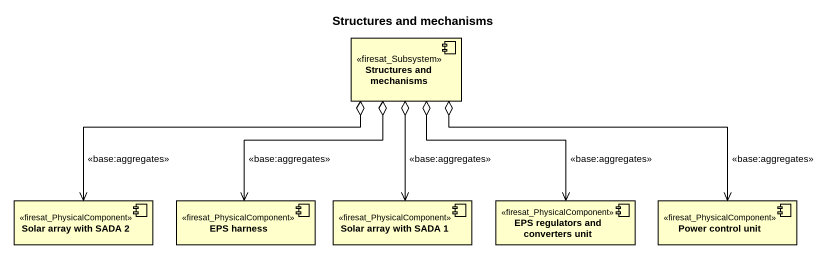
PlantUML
@startuml
title Structures and mechanisms
component "Structures and mechanisms" as Structures_and_mechanisms <<firesat_Subsystem>>
component "Solar array with SADA 2" as Solar_array_with_SADA_2 <<firesat_PhysicalComponent>>
component "EPS harness" as EPS_harness <<firesat_PhysicalComponent>>
component "Solar array with SADA 1" as Solar_array_with_SADA_1 <<firesat_PhysicalComponent>>
component "EPS regulators and converters unit" as EPS_regulators_and <<firesat_PhysicalComponent>>
component "Power control unit" as Power_control_unit <<firesat_PhysicalComponent>>
Structures_and_mechanisms o-left-> Solar_array_with_SADA_2 : <<base:aggregates>>
Structures_and_mechanisms o--> EPS_harness : <<base:aggregates>>
Structures_and_mechanisms o--> Solar_array_with_SADA_1 : <<base:aggregates>>
Structures_and_mechanisms o--> EPS_regulators_and : <<base:aggregates>>
Structures_and_mechanisms o-right-> Power_control_unit : <<base:aggregates>>
@enduml
